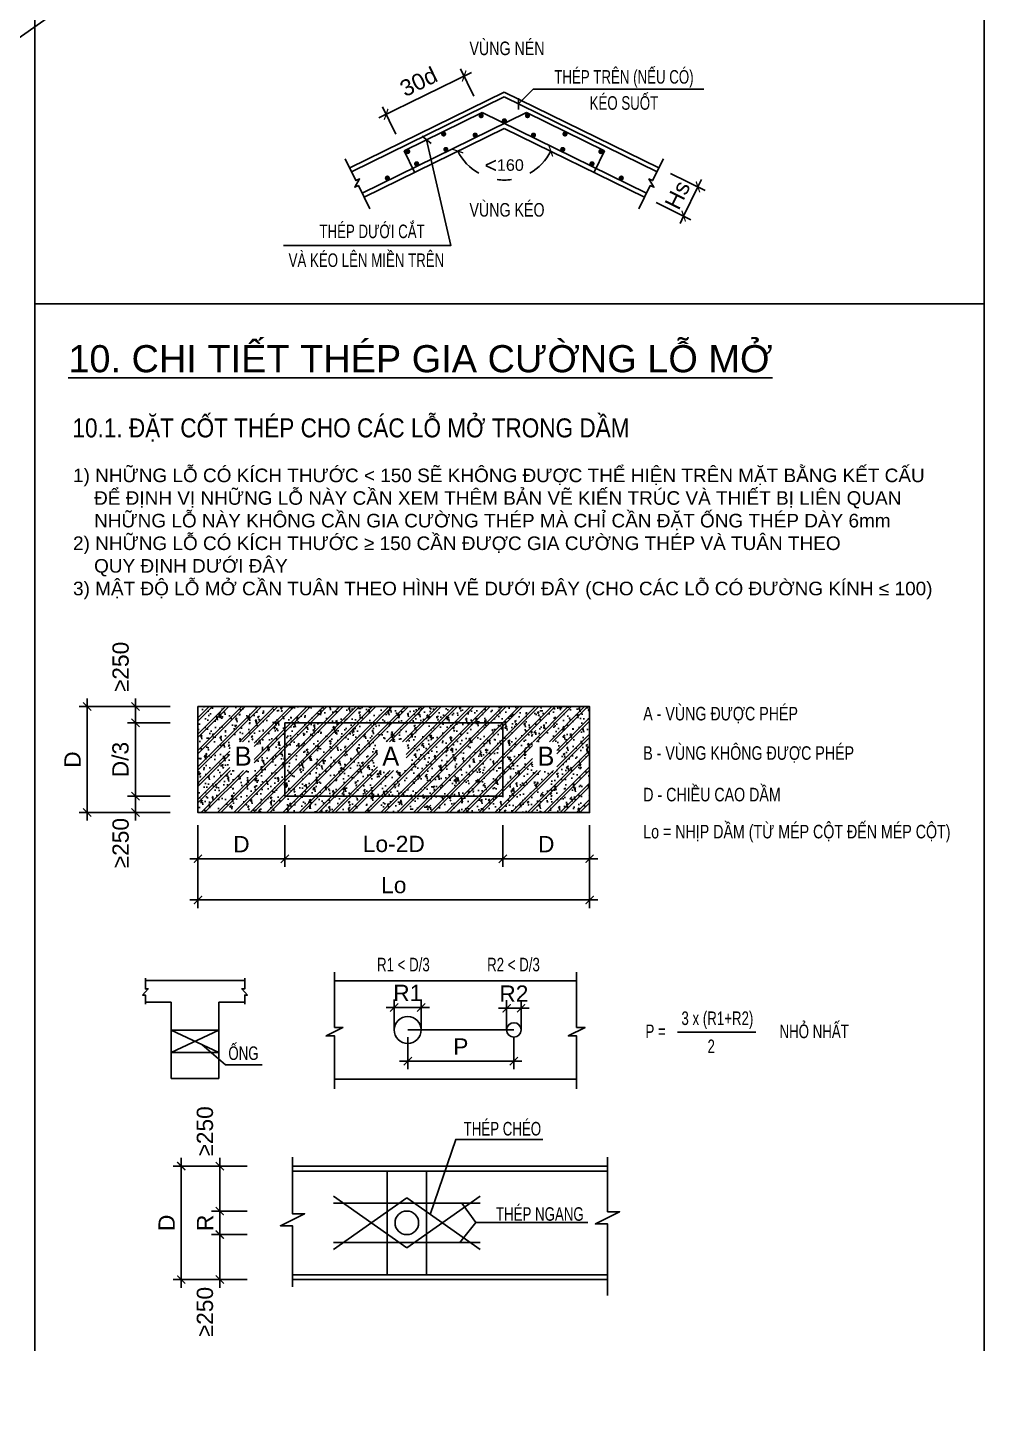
# Model space of a CAD drawing. Header units: millimetres. Extents: x -241424 to 696054, y -125618 to 93710.
# Drawn here: x 143272 to 160883, y -3 to 25736 of the extents above; entities that cross this region are included whole.
import ezdxf
from ezdxf.enums import TextEntityAlignment as Align

# ---------------------------------------------------------------- set-up
doc = ezdxf.new("R2010")
doc.units = ezdxf.units.MM
doc.header["$LTSCALE"] = 7
doc.header["$PDMODE"] = 3
doc.linetypes.add('CENTER2', pattern=[1.125, 0.75, -0.125, 0.125, -0.125])
doc.layers.get('0').update_dxf_attribs({"linetype": 'CONTINUOUS'})
doc.layers.get('Defpoints').update_dxf_attribs({"color": 6, "linetype": 'CONTINUOUS'})
for name, color, linetype in [('CDC_01_AXIS', 160, 'CENTER2'), ('CDC_02_DIM', 1, 'CONTINUOUS'), ('CDC_03_BORDER', 3, 'CONTINUOUS'), ('CDC_05_STEEL', 4, 'CONTINUOUS'), ('CDC_06_TEXT', 2, 'CONTINUOUS'), ('CDC_10_HATCH', 251, 'CONTINUOUS'), ('CDC_11_NOTE', 8, 'CONTINUOUS')]:
    doc.layers.add(name, color=color, linetype=linetype)
doc.layers.add('KCS_Plotter', color=11, linetype='CONTINUOUS', plot=False)
doc.styles.add('ARIAL', font='arial.ttf')
doc.styles.add('VNAVANTH', font='', dxfattribs={"width": 0.95})
doc.styles.get('VNAVANTH').set_extended_font_data('.VnAvantH')
doc.dimstyles.new('DIM1-25', dxfattribs={"dimscale": 1.2, "dimtxt": 250, "dimasz": 125, "dimexe": 125, "dimexo": 0.06, "dimgap": 100, "dimtad": 1, "dimdec": 0, "dimzin": 0, "dimdsep": 46, "dimtxsty": 'ARIAL', "dimblk": 'ARCHTICK', "dimcen": 100, "dimdle": 125, "dimclrd": 256, "dimclre": 1, "dimclrt": 2, "dimadec": 0, "dimazin": 0, "dimtfac": 1, "dimtdec": 0, "dimtix": 1, "dimtmove": 2, "dimatfit": 0, "dimfxl": 1, "dimtolj": 1, "dimtzin": 0, "dimarcsym": 0})

# ---------------------------------------------------------------- blocks, each defined once
blk = doc.blocks.new('_ArchTick')
at = {"color": 0, "linetype": 'ByBlock', "const_width": 0.15}
blk.add_lwpolyline([(-0.5, -0.5), (0.5, 0.5)], dxfattribs=at)
blk = doc.blocks.new('*D125')
at = {"layer": 'CDC_02_DIM', "color": 1, "lineweight": -2, "transparency": 16777216}
for p, q in [((151488, 24480), (151241, 24985)), ((150051, 23776), (149804, 24281))]:
    blk.add_line(p, q, dxfattribs=at)
at = {"layer": 'CDC_02_DIM', "lineweight": -2, "transparency": 16777216}
blk.add_line((149735, 24080), (151442, 24916), dxfattribs=at)
at = {"layer": 'Defpoints', "color": 0, "transparency": 16777216}
for p in [(151307, 24850), (151488, 24480), (150051, 23776)]:
    blk.add_point(p, dxfattribs=at)
at = {"layer": 'CDC_02_DIM', "lineweight": -2, "transparency": 16777216, "xscale": 150, "yscale": 150, "zscale": 150}
for p, rotation in [((151307, 24850), 26.0903318529694), ((149870, 24146), 206.0903318529694)]:
    blk.add_blockref('_ArchTick', p, dxfattribs=dict(at, rotation=rotation))
at = {"layer": 'CDC_02_DIM', "color": 2, "transparency": 16777216, "insert": (150468, 24744), "char_height": 300, "attachment_point": 5, "rotation": 26.0903, "style": 'ARIAL'}
blk.add_mtext('\\A1;30d', dxfattribs=at)
blk = doc.blocks.new('_OBLIQUE')
at = {"color": 0, "linetype": 'ByBlock'}
blk.add_line((-0.5, -0.5), (0.5, 0.5), dxfattribs=at)
blk = doc.blocks.new('*D136')
at = {"layer": 'CDC_02_DIM', "lineweight": -2, "transparency": 16777216}
for start, end in [(206.0903, 240.4029), (299.5971, 333.9097), (262.0273, 277.9727)]:
    blk.add_arc((152046, 23886), 953, start, end, dxfattribs=at)
at = {"layer": 'Defpoints', "color": 0, "transparency": 16777216}
for p in [(152046, 23886), (152046, 23886), (151700, 22998), (149462, 22621), (154631, 22621)]:
    blk.add_point(p, dxfattribs=at)
at = {"layer": 'CDC_02_DIM', "lineweight": -2, "transparency": 16777216, "xscale": 150, "yscale": 150, "zscale": 150}
for p, rotation in [((151190, 23467), 116.0903318528293), ((152903, 23467), 63.90966814717117)]:
    blk.add_blockref('_ArchTick', p, dxfattribs=dict(at, rotation=rotation))
at = {"layer": 'CDC_02_DIM', "color": 2, "transparency": 16777216, "insert": (152046, 23208), "char_height": 300, "attachment_point": 5, "style": 'ARIAL'}
blk.add_mtext('\\A1;{\\fSymbol|b0|i0|c2|p18;\\H0.9583x;<\\f.VnArialH|b0|i0|c0|p34;\\H0.7391x;160}', dxfattribs=at)
blk = doc.blocks.new('*D139')
at = {"layer": 'CDC_02_DIM', "color": 1, "lineweight": -2, "transparency": 16777216}
for p, q in [((155106, 23056), (155748, 22742)), ((154843, 22517), (155484, 22203))]:
    blk.add_line(p, q, dxfattribs=at)
at = {"layer": 'CDC_02_DIM', "lineweight": -2, "transparency": 16777216}
for p, q in [((155613, 22807), (155679, 22942)), ((155350, 22269), (155613, 22807)), ((155350, 22269), (155284, 22134))]:
    blk.add_line(p, q, dxfattribs=at)
at = {"layer": 'Defpoints', "color": 0, "transparency": 16777216}
for p in [(155106, 23056), (155613, 22807), (154843, 22517)]:
    blk.add_point(p, dxfattribs=at)
at = {"layer": 'CDC_02_DIM', "lineweight": -2, "transparency": 16777216, "xscale": 150, "yscale": 150, "zscale": 150}
for p, rotation in [((155613, 22807), 243.9096681466488), ((155350, 22269), 63.90966814664878)]:
    blk.add_blockref('_ArchTick', p, dxfattribs=dict(at, rotation=rotation))
at = {"layer": 'CDC_02_DIM', "color": 2, "transparency": 16777216, "insert": (155237, 22658), "char_height": 300, "attachment_point": 5, "rotation": 63.9097, "style": 'ARIAL'}
blk.add_mtext('\\A1;Hs', dxfattribs=at)
blk = doc.blocks.new('*D140')
at = {"layer": 'CDC_02_DIM', "color": 1, "lineweight": -2, "transparency": 16777216}
for p, q in [((146404, 11047), (146404, 10279)), ((148004, 11047), (148004, 10279))]:
    blk.add_line(p, q, dxfattribs=at)
at = {"layer": 'CDC_02_DIM', "lineweight": -2, "transparency": 16777216}
blk.add_line((146254, 10429), (148154, 10429), dxfattribs=at)
at = {"layer": 'Defpoints', "color": 0, "transparency": 16777216}
for p in [(146404, 11047), (148004, 11047), (148004, 10429)]:
    blk.add_point(p, dxfattribs=at)
at = {"layer": 'CDC_02_DIM', "lineweight": -2, "transparency": 16777216, "xscale": 150, "yscale": 150, "zscale": 150, "rotation": 180}
blk.add_blockref('_ArchTick', (146404, 10429), dxfattribs=at)
at = {"layer": 'CDC_02_DIM', "lineweight": -2, "transparency": 16777216, "xscale": 150, "yscale": 150, "zscale": 150}
blk.add_blockref('_ArchTick', (148004, 10429), dxfattribs=at)
at = {"layer": 'CDC_02_DIM', "color": 2, "transparency": 16777216, "insert": (147204, 10699), "char_height": 300, "attachment_point": 5, "style": 'ARIAL'}
blk.add_mtext('\\A1;D', dxfattribs=at)
blk = doc.blocks.new('*D141')
at = {"layer": 'CDC_02_DIM', "color": 1, "lineweight": -2, "transparency": 16777216}
for p, q in [((152018, 11047), (152018, 10279)), ((153618, 11047), (153618, 10279))]:
    blk.add_line(p, q, dxfattribs=at)
at = {"layer": 'CDC_02_DIM', "lineweight": -2, "transparency": 16777216}
blk.add_line((151868, 10429), (153768, 10429), dxfattribs=at)
at = {"layer": 'Defpoints', "color": 0, "transparency": 16777216}
for p in [(152018, 11047), (153618, 11047), (153618, 10429)]:
    blk.add_point(p, dxfattribs=at)
at = {"layer": 'CDC_02_DIM', "lineweight": -2, "transparency": 16777216, "xscale": 150, "yscale": 150, "zscale": 150, "rotation": 180}
blk.add_blockref('_ArchTick', (152018, 10429), dxfattribs=at)
at = {"layer": 'CDC_02_DIM', "lineweight": -2, "transparency": 16777216, "xscale": 150, "yscale": 150, "zscale": 150}
blk.add_blockref('_ArchTick', (153618, 10429), dxfattribs=at)
at = {"layer": 'CDC_02_DIM', "color": 2, "transparency": 16777216, "insert": (152818, 10699), "char_height": 300, "attachment_point": 5, "style": 'ARIAL'}
blk.add_mtext('\\A1;D', dxfattribs=at)
blk = doc.blocks.new('*D142')
at = {"layer": 'CDC_02_DIM', "color": 1, "lineweight": -2, "transparency": 16777216}
for p, q in [((148004, 11047), (148004, 10279)), ((152018, 11047), (152018, 10279))]:
    blk.add_line(p, q, dxfattribs=at)
at = {"layer": 'CDC_02_DIM', "lineweight": -2, "transparency": 16777216}
blk.add_line((147854, 10429), (152168, 10429), dxfattribs=at)
at = {"layer": 'Defpoints', "color": 0, "transparency": 16777216}
for p in [(148004, 11047), (152018, 11047), (152018, 10429)]:
    blk.add_point(p, dxfattribs=at)
at = {"layer": 'CDC_02_DIM', "lineweight": -2, "transparency": 16777216, "xscale": 150, "yscale": 150, "zscale": 150, "rotation": 180}
blk.add_blockref('_ArchTick', (148004, 10429), dxfattribs=at)
at = {"layer": 'CDC_02_DIM', "lineweight": -2, "transparency": 16777216, "xscale": 150, "yscale": 150, "zscale": 150}
blk.add_blockref('_ArchTick', (152018, 10429), dxfattribs=at)
at = {"layer": 'CDC_02_DIM', "color": 2, "transparency": 16777216, "insert": (150011, 10702), "char_height": 300, "attachment_point": 5, "style": 'ARIAL'}
blk.add_mtext('\\A1;Lo-2D', dxfattribs=at)
blk = doc.blocks.new('*D143')
at = {"layer": 'CDC_02_DIM', "color": 1, "lineweight": -2, "transparency": 16777216}
for p, q in [((146404, 11047), (146404, 9521)), ((153618, 11047), (153618, 9521))]:
    blk.add_line(p, q, dxfattribs=at)
at = {"layer": 'CDC_02_DIM', "lineweight": -2, "transparency": 16777216}
blk.add_line((146254, 9671), (153768, 9671), dxfattribs=at)
at = {"layer": 'Defpoints', "color": 0, "transparency": 16777216}
for p in [(146404, 11047), (153618, 11047), (153618, 9671)]:
    blk.add_point(p, dxfattribs=at)
at = {"layer": 'CDC_02_DIM', "lineweight": -2, "transparency": 16777216, "xscale": 150, "yscale": 150, "zscale": 150, "rotation": 180}
blk.add_blockref('_ArchTick', (146404, 9671), dxfattribs=at)
at = {"layer": 'CDC_02_DIM', "lineweight": -2, "transparency": 16777216, "xscale": 150, "yscale": 150, "zscale": 150}
blk.add_blockref('_ArchTick', (153618, 9671), dxfattribs=at)
at = {"layer": 'CDC_02_DIM', "color": 2, "transparency": 16777216, "insert": (150011, 9943), "char_height": 300, "attachment_point": 5, "style": 'ARIAL'}
blk.add_mtext('\\A1;Lo', dxfattribs=at)
blk = doc.blocks.new('*D144')
at = {"layer": 'CDC_02_DIM', "color": 1, "lineweight": -2, "transparency": 16777216}
for p, q in [((145893, 12933), (145103, 12933)), ((145893, 11582), (145103, 11582))]:
    blk.add_line(p, q, dxfattribs=at)
at = {"layer": 'CDC_02_DIM', "lineweight": -2, "transparency": 16777216}
blk.add_line((145253, 13083), (145253, 11432), dxfattribs=at)
at = {"layer": 'Defpoints', "color": 0, "transparency": 16777216}
for p in [(145893, 12933), (145253, 11582), (145893, 11582)]:
    blk.add_point(p, dxfattribs=at)
at = {"layer": 'CDC_02_DIM', "lineweight": -2, "transparency": 16777216, "xscale": 150, "yscale": 150, "zscale": 150}
for p, rotation in [((145253, 12933), 90), ((145253, 11582), 270)]:
    blk.add_blockref('_ArchTick', p, dxfattribs=dict(at, rotation=rotation))
at = {"layer": 'CDC_02_DIM', "color": 2, "transparency": 16777216, "insert": (144978, 12257), "char_height": 300, "attachment_point": 5, "rotation": 90, "style": 'ARIAL'}
blk.add_mtext('\\A1;D/3', dxfattribs=at)
blk = doc.blocks.new('*D145')
at = {"layer": 'CDC_02_DIM', "color": 1, "lineweight": -2, "transparency": 16777216}
for p, q in [((150268, 7142), (150268, 6551)), ((152222, 7142), (152222, 6551))]:
    blk.add_line(p, q, dxfattribs=at)
at = {"layer": 'CDC_02_DIM', "lineweight": -2, "transparency": 16777216}
blk.add_line((150118, 6701), (152372, 6701), dxfattribs=at)
at = {"layer": 'Defpoints', "color": 0, "transparency": 16777216}
for p in [(150268, 7143), (152222, 7143), (152222, 6701)]:
    blk.add_point(p, dxfattribs=at)
at = {"layer": 'CDC_02_DIM', "lineweight": -2, "transparency": 16777216, "xscale": 150, "yscale": 150, "zscale": 150, "rotation": 180}
blk.add_blockref('_ArchTick', (150268, 6701), dxfattribs=at)
at = {"layer": 'CDC_02_DIM', "lineweight": -2, "transparency": 16777216, "xscale": 150, "yscale": 150, "zscale": 150}
blk.add_blockref('_ArchTick', (152222, 6701), dxfattribs=at)
at = {"layer": 'CDC_02_DIM', "color": 2, "transparency": 16777216, "insert": (151245, 6971), "char_height": 300, "attachment_point": 5, "style": 'ARIAL'}
blk.add_mtext('\\A1;P', dxfattribs=at)
blk = doc.blocks.new('*D146')
at = {"layer": 'CDC_02_DIM', "color": 1, "lineweight": -2, "transparency": 16777216}
for p, q in [((150019, 7276), (150019, 7839)), ((150516, 7276), (150516, 7839))]:
    blk.add_line(p, q, dxfattribs=at)
at = {"layer": 'CDC_02_DIM', "lineweight": -2, "transparency": 16777216}
for p, q in [((150019, 7689), (149869, 7689)), ((150019, 7689), (150516, 7689)), ((150516, 7689), (150666, 7689))]:
    blk.add_line(p, q, dxfattribs=at)
at = {"layer": 'Defpoints', "color": 0, "transparency": 16777216}
for p in [(150516, 7689), (150019, 7276), (150516, 7276)]:
    blk.add_point(p, dxfattribs=at)
at = {"layer": 'CDC_02_DIM', "lineweight": -2, "transparency": 16777216, "xscale": 150, "yscale": 150, "zscale": 150}
blk.add_blockref('_ArchTick', (150019, 7689), dxfattribs=at)
at = {"layer": 'CDC_02_DIM', "lineweight": -2, "transparency": 16777216, "xscale": 150, "yscale": 150, "zscale": 150, "rotation": 180}
blk.add_blockref('_ArchTick', (150516, 7689), dxfattribs=at)
at = {"layer": 'CDC_02_DIM', "color": 2, "transparency": 16777216, "insert": (150268, 7959), "char_height": 300, "attachment_point": 5, "style": 'ARIAL'}
blk.add_mtext('\\A1;R1', dxfattribs=at)
blk = doc.blocks.new('*D147')
at = {"layer": 'CDC_02_DIM', "color": 1, "lineweight": -2, "transparency": 16777216}
for p, q in [((152088, 7276), (152088, 7825)), ((152356, 7276), (152356, 7825))]:
    blk.add_line(p, q, dxfattribs=at)
at = {"layer": 'CDC_02_DIM', "lineweight": -2, "transparency": 16777216}
for p, q in [((152088, 7675), (151938, 7675)), ((152088, 7675), (152356, 7675)), ((152356, 7675), (152506, 7675))]:
    blk.add_line(p, q, dxfattribs=at)
at = {"layer": 'Defpoints', "color": 0, "transparency": 16777216}
for p in [(152356, 7675), (152088, 7276), (152356, 7276)]:
    blk.add_point(p, dxfattribs=at)
at = {"layer": 'CDC_02_DIM', "lineweight": -2, "transparency": 16777216, "xscale": 150, "yscale": 150, "zscale": 150}
blk.add_blockref('_ArchTick', (152088, 7675), dxfattribs=at)
at = {"layer": 'CDC_02_DIM', "lineweight": -2, "transparency": 16777216, "xscale": 150, "yscale": 150, "zscale": 150, "rotation": 180}
blk.add_blockref('_ArchTick', (152356, 7675), dxfattribs=at)
at = {"layer": 'CDC_02_DIM', "color": 2, "transparency": 16777216, "insert": (152222, 7946), "char_height": 300, "attachment_point": 5, "style": 'ARIAL'}
blk.add_mtext('\\A1;R2', dxfattribs=at)
blk = doc.blocks.new('*D148')
at = {"layer": 'CDC_02_DIM', "lineweight": -2, "transparency": 16777216}
blk.add_line((146096, 2528), (146096, 4918), dxfattribs=at)
at = {"layer": 'CDC_02_DIM', "color": 1, "lineweight": -2, "transparency": 16777216}
for p, q in [((147309, 4768), (145946, 4768)), ((147309, 2678), (145946, 2678))]:
    blk.add_line(p, q, dxfattribs=at)
at = {"layer": 'Defpoints', "color": 0, "transparency": 16777216}
for p in [(146096, 4768), (147309, 4768), (147309, 2678)]:
    blk.add_point(p, dxfattribs=at)
at = {"layer": 'CDC_02_DIM', "lineweight": -2, "transparency": 16777216, "xscale": 150, "yscale": 150, "zscale": 150}
for p, rotation in [((146096, 4768), 90), ((146096, 2678), 270)]:
    blk.add_blockref('_ArchTick', p, dxfattribs=dict(at, rotation=rotation))
at = {"layer": 'CDC_02_DIM', "color": 2, "transparency": 16777216, "insert": (145826, 3723), "char_height": 300, "attachment_point": 5, "rotation": 90, "style": 'ARIAL'}
blk.add_mtext('\\A1;D', dxfattribs=at)
blk = doc.blocks.new('*D149')
at = {"layer": 'CDC_02_DIM', "color": 1, "lineweight": -2, "transparency": 16777216}
for p, q in [((147309, 3940), (146656, 3940)), ((147309, 3506), (146656, 3506))]:
    blk.add_line(p, q, dxfattribs=at)
at = {"layer": 'CDC_02_DIM', "lineweight": -2, "transparency": 16777216}
for p, q in [((146806, 3940), (146806, 4090)), ((146806, 3940), (146806, 3506)), ((146806, 3506), (146806, 3356))]:
    blk.add_line(p, q, dxfattribs=at)
at = {"layer": 'Defpoints', "color": 0, "transparency": 16777216}
for p in [(147309, 3940), (146806, 3506), (147309, 3506)]:
    blk.add_point(p, dxfattribs=at)
at = {"layer": 'CDC_02_DIM', "lineweight": -2, "transparency": 16777216, "xscale": 150, "yscale": 150, "zscale": 150}
for p, rotation in [((146806, 3940), 270), ((146806, 3506), 90)]:
    blk.add_blockref('_ArchTick', p, dxfattribs=dict(at, rotation=rotation))
at = {"layer": 'CDC_02_DIM', "color": 2, "transparency": 16777216, "insert": (146536, 3723), "char_height": 300, "attachment_point": 5, "rotation": 90, "style": 'ARIAL'}
blk.add_mtext('\\A1;R', dxfattribs=at)
blk = doc.blocks.new('*D150')
at = {"layer": 'CDC_02_DIM', "lineweight": -2, "transparency": 16777216}
for p, q in [((146806, 4768), (146806, 4918)), ((146806, 3940), (146806, 4768)), ((146806, 3940), (146806, 3790))]:
    blk.add_line(p, q, dxfattribs=at)
at = {"layer": 'CDC_02_DIM', "color": 1, "lineweight": -2, "transparency": 16777216}
for p, q in [((147309, 4768), (146656, 4768)), ((147309, 3940), (146656, 3940))]:
    blk.add_line(p, q, dxfattribs=at)
at = {"layer": 'Defpoints', "color": 0, "transparency": 16777216}
for p in [(146806, 4768), (147309, 4768), (147309, 3940)]:
    blk.add_point(p, dxfattribs=at)
at = {"layer": 'CDC_02_DIM', "lineweight": -2, "transparency": 16777216, "xscale": 150, "yscale": 150, "zscale": 150}
for p, rotation in [((146806, 4768), 270), ((146806, 3940), 90)]:
    blk.add_blockref('_ArchTick', p, dxfattribs=dict(at, rotation=rotation))
at = {"layer": 'CDC_02_DIM', "color": 2, "transparency": 16777216, "insert": (146533, 5411), "char_height": 300, "attachment_point": 5, "rotation": 90, "style": 'ARIAL'}
blk.add_mtext('\\A1;{\\fSymbol|b0|i0|c2|p18;³}250', dxfattribs=at)
blk = doc.blocks.new('*D151')
at = {"layer": 'CDC_02_DIM', "color": 1, "lineweight": -2, "transparency": 16777216}
for p, q in [((145893, 13233), (145103, 13233)), ((145893, 12933), (145103, 12933))]:
    blk.add_line(p, q, dxfattribs=at)
at = {"layer": 'CDC_02_DIM', "lineweight": -2, "transparency": 16777216}
for p, q in [((145253, 13233), (145253, 13383)), ((145253, 12933), (145253, 13233)), ((145253, 12933), (145253, 12783))]:
    blk.add_line(p, q, dxfattribs=at)
at = {"layer": 'Defpoints', "color": 0, "transparency": 16777216}
for p in [(145253, 13233), (145893, 13233), (145893, 12933)]:
    blk.add_point(p, dxfattribs=at)
at = {"layer": 'CDC_02_DIM', "lineweight": -2, "transparency": 16777216, "xscale": 150, "yscale": 150, "zscale": 150}
for p, rotation in [((145253, 13233), 270), ((145253, 12933), 90)]:
    blk.add_blockref('_ArchTick', p, dxfattribs=dict(at, rotation=rotation))
at = {"layer": 'CDC_02_DIM', "color": 2, "transparency": 16777216, "insert": (144980, 13968), "char_height": 300, "attachment_point": 5, "rotation": 90, "style": 'ARIAL'}
blk.add_mtext('\\A1;{\\fSymbol|b0|i0|c2|p18;³}250', dxfattribs=at)
blk = doc.blocks.new('*D152')
at = {"layer": 'CDC_02_DIM', "lineweight": -2, "transparency": 16777216}
for p, q in [((146806, 3506), (146806, 3656)), ((146806, 3506), (146806, 2678)), ((146806, 2678), (146806, 2528))]:
    blk.add_line(p, q, dxfattribs=at)
at = {"layer": 'CDC_02_DIM', "color": 1, "lineweight": -2, "transparency": 16777216}
for p, q in [((147309, 3506), (146656, 3506)), ((147309, 2678), (146656, 2678))]:
    blk.add_line(p, q, dxfattribs=at)
at = {"layer": 'Defpoints', "color": 0, "transparency": 16777216}
for p in [(147309, 3506), (146806, 2678), (147309, 2678)]:
    blk.add_point(p, dxfattribs=at)
at = {"layer": 'CDC_02_DIM', "lineweight": -2, "transparency": 16777216, "xscale": 150, "yscale": 150, "zscale": 150}
for p, rotation in [((146806, 3506), 270), ((146806, 2678), 90)]:
    blk.add_blockref('_ArchTick', p, dxfattribs=dict(at, rotation=rotation))
at = {"layer": 'CDC_02_DIM', "color": 2, "transparency": 16777216, "insert": (146533, 2083), "char_height": 300, "attachment_point": 5, "rotation": 90, "style": 'ARIAL'}
blk.add_mtext('\\A1;{\\fSymbol|b0|i0|c2|p18;³}250', dxfattribs=at)
blk = doc.blocks.new('*D153')
at = {"layer": 'CDC_02_DIM', "lineweight": -2, "transparency": 16777216}
for p, q in [((145253, 11582), (145253, 11732)), ((145253, 11582), (145253, 11282)), ((145253, 11282), (145253, 11132))]:
    blk.add_line(p, q, dxfattribs=at)
at = {"layer": 'CDC_02_DIM', "color": 1, "lineweight": -2, "transparency": 16777216}
for p, q in [((145893, 11582), (145103, 11582)), ((145893, 11282), (145103, 11282))]:
    blk.add_line(p, q, dxfattribs=at)
at = {"layer": 'Defpoints', "color": 0, "transparency": 16777216}
for p in [(145893, 11582), (145253, 11282), (145893, 11282)]:
    blk.add_point(p, dxfattribs=at)
at = {"layer": 'CDC_02_DIM', "lineweight": -2, "transparency": 16777216, "xscale": 150, "yscale": 150, "zscale": 150}
for p, rotation in [((145253, 11582), 270), ((145253, 11282), 90)]:
    blk.add_blockref('_ArchTick', p, dxfattribs=dict(at, rotation=rotation))
at = {"layer": 'CDC_02_DIM', "color": 2, "transparency": 16777216, "insert": (144980, 10722), "char_height": 300, "attachment_point": 5, "rotation": 90, "style": 'ARIAL'}
blk.add_mtext('\\A1;{\\fSymbol|b0|i0|c2|p18;³}250', dxfattribs=at)
blk = doc.blocks.new('*D800')
at = {"layer": 'CDC_02_DIM', "color": 1, "lineweight": -2, "transparency": 16777216}
for p, q in [((145893, 13233), (144213, 13233)), ((145893, 11282), (144213, 11282))]:
    blk.add_line(p, q, dxfattribs=at)
at = {"layer": 'CDC_02_DIM', "lineweight": -2, "transparency": 16777216}
blk.add_line((144363, 13383), (144363, 11132), dxfattribs=at)
at = {"layer": 'Defpoints', "color": 0, "transparency": 16777216}
for p in [(145893, 13233), (144363, 11282), (145893, 11282)]:
    blk.add_point(p, dxfattribs=at)
at = {"layer": 'CDC_02_DIM', "lineweight": -2, "transparency": 16777216, "xscale": 150, "yscale": 150, "zscale": 150}
for p, rotation in [((144363, 13233), 90), ((144363, 11282), 270)]:
    blk.add_blockref('_ArchTick', p, dxfattribs=dict(at, rotation=rotation))
at = {"layer": 'CDC_02_DIM', "color": 2, "transparency": 16777216, "insert": (144093, 12257), "char_height": 300, "attachment_point": 5, "rotation": 90, "style": 'ARIAL'}
blk.add_mtext('\\A1;D', dxfattribs=at)

msp = doc.modelspace()

# ---------------------------------------------------------------- hatches: boundary and pattern name
at = {"layer": 'CDC_10_HATCH'}
h = msp.add_hatch(dxfattribs=at)
h.set_pattern_fill('BT-01', color=256, scale=50, style=0, pattern_type=2)
h.set_pattern_definition([(50, (-59010030.23, 2441869.55), (358.6300913, -31.3760675), [37.5, -412.5]), (355, (-59010030.23, 2441869.55), (-69.3756668, 376.0960669), [30, -330]), (100.4514, (-59010000.35, 2441866.94), (289.2546909, 344.719771), [31.870095, -350.571056]), (46.1842, (-59010030.23, 2441969.55), (533.6205243, -82.759507), [56.25, -618.75]), (96.6356, (-59009985.76, 2441962.65), (467.331353, 487.0589355), [47.805144, -525.8565]), (351.1842, (-59010030.23, 2441969.55), (467.3309726, 487.0593005), [45, -495]), (21, (-59009980.23, 2441944.55), (298.453526, -201.3094453), [37.5, -412.5]), (326, (-59009980.23, 2441944.55), (121.657666, 362.5750225), [30, -330]), (71.4514, (-59009955.36, 2441927.77), (420.1113143, 161.2652484), [31.870095, -350.571056]), (37.5, (-59010030.23, 2441869.55), (6.07992766, 166.44692692), [0, -326, 0, -335, 0, -331.25]), (7.5, (-59010030.23, 2441869.55), (131.5347687, 197.20585594), [0, -191, 0, -318.5, 0, -126.25]), (327.5, (-59010141.73, 2441869.55), (266.9112181, -11.27743587), [0, -125, 0, -390, 0, -517.5]), (317.5, (-59010191.73, 2441869.55), (291.5930847, 50.0524912), [0, -162.5, 0, -259, 0, -367.5]), (45, (-59010030.23, 2441869.55), (-150.260191, 150.260191), []), (45, (-59010030.23, 2441930.8), (-150.260191, 150.260191), [])])
h.paths.add_polyline_path([(153617.7, 13232.6), (146404.3, 13232.5), (146404.3, 11281.8), (153617.7, 11281.9)])
h.paths.add_polyline_path([(148004.3, 11581.8), (152017.7, 11581.8)], flags=16)
h.paths.add_polyline_path([(149711.3, 12058.4), (150237, 12058.4), (150237, 12583.4), (149711.3, 12583.4)], flags=16)
h.paths.add_polyline_path([(152568.7, 12058.4), (153015.8, 12058.4), (153015.8, 12583.4), (152568.7, 12583.4)], flags=16)
h.paths.add_polyline_path([(146992.9, 12058.4), (147439.9, 12058.4), (147439.9, 12583.4), (146992.9, 12583.4)], flags=16)

# ---------------------------------------------------------------- linework, layer by layer
at = {"layer": 'CDC_01_AXIS', "ltscale": 1.25}
msp.add_line((150267.7, 7276.4), (152222.1, 7276.4), dxfattribs=at)
at = {"layer": 'CDC_02_DIM'}
for p, q in [((145909.4, 7270), (146789.4, 7270)), ((145909.4, 7270), (146789.4, 6859)), ((146789.4, 7270), (145909.4, 6859)), ((145909.4, 6859), (146789.4, 6859))]:
    msp.add_line(p, q, dxfattribs=at)
msp.add_lwpolyline([(146482.2, 7002.4), (146910.8, 6633), (147586.9, 6633)], dxfattribs=at)
at = {"layer": 'CDC_03_BORDER'}
for p, q in [((143397.3, 1362.7), (143397.3, 55115.3)), ((160883, 1362.7), (160883, 55115.3)), ((149198.2, 23159.4), (152046.5, 24554.2)), ((154894.7, 23159.4), (152046.5, 24554.2)), ((149462.1, 22620.5), (152046.5, 23886.1)), ((154630.8, 22620.5), (152046.5, 23886.1)), ((143397.3, 20655.6), (160883, 20655.6)), ((145434.6, 8186.7), (147264.2, 8186.7)), ((148918.9, 8180.3), (153379.1, 8180.3)), ((145909.4, 7786.7), (145434.6, 7786.7)), ((149246.4, 4767.8), (148144.3, 4767.8)), ((153948, 4767.8), (149246.4, 4767.8)), ((149246.4, 2677.8), (148144.3, 2677.8)), ((153948, 2677.8), (149246.4, 2677.8))]:
    msp.add_line(p, q, dxfattribs=at)
for points in [[(149567.1, 22406.1), (149358.1, 22832.9), (149290.7, 22799.9), (149381.5, 22955.7), (149314.1, 22922.7), (149117.1, 23325)], [(154525.8, 22406.1), (154734.8, 22832.9), (154802.2, 22799.9), (154711.4, 22955.7), (154778.8, 22922.7), (154975.8, 23325)], [(148918.9, 6192.8), (148918.9, 7165.7), (148763.2, 7165.7), (149074.7, 7321.5), (148918.9, 7321.5), (148918.9, 8341.2)], [(153379.1, 6192.8), (153379.1, 7165.7), (153223.3, 7165.7), (153534.8, 7321.5), (153379.1, 7321.5), (153379.1, 8341.2)], [(145434.3, 8229), (145434.3, 8032.5), (145488.4, 8032.5), (145383, 7918.1), (145434.3, 7918.1), (145434.3, 7749)], [(147264.5, 8229), (147264.5, 8032.5), (147210.4, 8032.5), (147315.8, 7918.1), (147264.5, 7918.1), (147264.5, 7749)], [(145909.4, 6379), (145909.4, 7786.7)], [(147264.2, 7786.7), (146789.4, 7786.7), (146789.4, 6379)], [(146789.4, 6379), (145909.4, 6379)], [(153379.1, 6372.5), (148918.9, 6372.5)], [(148144.3, 2545.3), (148144.3, 3668.2), (147921.8, 3668.2), (148366.8, 3890.7), (148144.3, 3890.7), (148144.3, 4930.8)], [(153948, 2381.2), (153948, 3703.5), (153725.5, 3703.5), (154170.5, 3926), (153948, 3926), (153948, 4930.8)]]:
    msp.add_lwpolyline(points, dxfattribs=at)
for points in [[(146404.3, 13232.5), (153617.7, 13232.6), (153617.7, 11281.9), (146404.3, 11281.8)], [(148004.3, 12932.5), (152017.7, 12932.5), (152017.7, 11581.8), (148004.3, 11581.8)]]:
    msp.add_lwpolyline(points, close=True, dxfattribs=at)
for centre, radius in [((150267.7, 7276.4), 248.7), ((152222.1, 7276.4), 133.8), ((150250.4, 3722.8), 217.3)]:
    msp.add_circle(centre, radius, dxfattribs=at)
at = {"layer": 'CDC_05_STEEL'}
for p, q in [((149233.4, 23087.6), (152046.5, 24465.1)), ((154859.5, 23087.6), (152046.5, 24465.1)), ((149426.9, 22692.4), (152455.7, 24175.6)), ((151637.2, 24175.6), (150200.2, 23471.9)), ((154666, 22692.4), (151637.2, 24175.6)), ((153892.7, 23471.9), (152455.7, 24175.6)), ((150200.2, 23471.9), (150393.7, 23076.8)), ((153892.7, 23471.9), (153699.2, 23076.8)), ((149890.4, 2767.8), (149890.4, 4677.8)), ((150610.4, 2767.8), (150610.4, 4677.8)), ((151600.4, 4082.8), (148900.4, 4082.8)), ((151600.4, 3362.8), (148900.4, 3362.8))]:
    msp.add_line(p, q, dxfattribs=at)
at = {"layer": 'CDC_05_STEEL', "ltscale": 10}
msp.add_line((153948, 2767.8), (148144.3, 2767.8), dxfattribs=at)
at = {"layer": 'CDC_05_STEEL', "const_width": 48}
for points in [[(151595.5, 24119.9, -1), (151643.5, 24119.9, -1)], [(152024, 24024.9, -1), (152072, 24024.9, -1)], [(152497.4, 24119.9, 1), (152449.4, 24119.9, 1)], [(150904.8, 23781.7, -1), (150952.8, 23781.7, -1)], [(151485.1, 23761.1, -1), (151533.1, 23761.1, -1)], [(152607.8, 23761.1, 1), (152559.8, 23761.1, 1)], [(153188.1, 23781.7, 1), (153140.1, 23781.7, 1)], [(150243.1, 23457.6, -1), (150291.1, 23457.6, -1)], [(150946.3, 23497.2, -1), (150994.3, 23497.2, -1)], [(153146.7, 23497.2, 1), (153098.7, 23497.2, 1)], [(153849.8, 23457.6, 1), (153801.8, 23457.6, 1)], [(150407.4, 23233.3, -1), (150455.4, 23233.3, -1)], [(153685.5, 23233.3, 1), (153637.5, 23233.3, 1)], [(149868.5, 22969.5, -1), (149916.5, 22969.5, -1)], [(154224.4, 22969.5, 1), (154176.4, 22969.5, 1)]]:
    msp.add_lwpolyline(points, format="xyb", close=True, dxfattribs=at)
at = {"layer": 'CDC_05_STEEL', "ltscale": 10}
msp.add_lwpolyline([(153948, 4677.8), (148144.3, 4677.8)], dxfattribs=at)
at = {"layer": 'CDC_05_STEEL'}
for points in [[(150250.4, 3264.3), (148900.4, 4214.8)], [(150250.4, 4181.4), (148900.4, 3230.9)], [(150250.4, 3264.3), (151600.4, 4214.8)], [(150250.4, 4181.4), (151600.4, 3230.9)]]:
    msp.add_lwpolyline(points, dxfattribs=at)
at = {"layer": 'CDC_11_NOTE'}
msp.add_line((155233.6, 7235.8), (156677.7, 7235.8), dxfattribs=at)
for points in [[(152305.8, 24338.1), (152578.6, 24609), (155718.5, 24609)], [(150615.6, 23675.3), (151062.9, 21730.1), (147976.9, 21730.1)], [(152756.2, 5259.8), (151151.3, 5259.8), (150680.8, 3878.4)], [(151265, 4082.8), (151524.7, 3726.6), (151229, 3362.8), (151524.7, 3726.6), (153585.8, 3726.6)]]:
    msp.add_lwpolyline(points, dxfattribs=at)
at = {"layer": 'KCS_Plotter'}
msp.add_line((106926, -2.5), (191026, 59397.5), dxfattribs=at)

# ---------------------------------------------------------------- block references
at = {"layer": 'CDC_11_NOTE'}
for p, xscale, yscale, zscale, rotation in [((152305.8, 24338.1), 150.0000000000019, 150.0000000000019, 150.0000000000019, 224.799923828771), ((150615.6, 23675.3), 150.0000000000074, 150.0000000000074, 150.0000000000074, 96.52538529568874)]:
    msp.add_blockref('_OBLIQUE', p, dxfattribs=dict(at, xscale=xscale, yscale=yscale, zscale=zscale, rotation=rotation))

# ---------------------------------------------------------------- texts
at = {"layer": 'CDC_03_BORDER', "color": 2, "style": 'VNAVANTH'}
for s, p in [('b', (147080.4, 12145.9)), ('a', (149798.8, 12145.9)), ('b', (152656.2, 12145.9))]:
    msp.add_text(s, height=350, dxfattribs=at).set_placement(p)
at = {"layer": 'CDC_06_TEXT', "style": 'ARIAL'}
for s, width, p in [('VÙNG NÉN', 0.75, (152096.2, 25390.2)), ('THÉP TRÊN (NẾU CÓ)', 0.7, (154249.6, 24834.5)), ('KÉO SUỐT', 0.7, (154249.6, 24389.2)), ('VÙNG KÉO', 0.75, (152096.2, 22415.2)), ('THÉP DƯỚI CẮT', 0.7, (149610.4, 22024.1)), ('VÀ KÉO LÊN MIỀN TRÊN', 0.7, (149506.4, 21493.1))]:
    msp.add_text(s, height=250, dxfattribs=dict(at, width=width)).set_placement(p, align=Align.MIDDLE)
at = {"layer": 'CDC_06_TEXT', "color": 4, "style": 'ARIAL'}
msp.add_text('%%U10. CHI TIẾT THÉP GIA CƯỜNG LỖ MỞ', height=500, dxfattribs=at).set_placement((144015.4, 19392.4))
at = {"layer": 'CDC_06_TEXT', "color": 4, "style": 'ARIAL', "width": 0.85}
msp.add_text('10.1. ĐẶT CỐT THÉP CHO CÁC LỖ MỞ TRONG DẦM', height=350, dxfattribs=at).set_placement((144091.5, 18367.5), align=Align.MIDDLE_LEFT)
at = {"layer": 'CDC_06_TEXT', "style": 'ARIAL'}
for s, width, p in [('A - VÙNG ĐƯỢC PHÉP', 0.75, (154605.8, 12978.5)), ('B - VÙNG KHÔNG ĐƯỢC PHÉP', 0.75, (154605.8, 12252.5)), ('D - CHIỀU CAO DẦM', 0.75, (154605.8, 11487.2)), ('Lo = NHỊP DẦM (TỪ MÉP CỘT ĐẾN MÉP CỘT)', 0.75, (154605.8, 10805)), ('R1 < D/3', 0.7, (149701.9, 8356.1)), ('R2 < D/3', 0.7, (151729.7, 8356.1)), ('3 x (R1+R2)', 0.7, (155308.9, 7366.9)), ('P =', 0.7, (154647.1, 7125.4)), ('NHỎ NHẤT', 0.7, (157115.5, 7125.4)), ('ỐNG', 0.7, (146963.9, 6723.6)), ('2', 0.7, (155789.1, 6849.7)), ('THÉP CHÉO', 0.7, (151298.1, 5331.7)), ('THÉP NGANG', 0.7, (151892.8, 3760.3))]:
    msp.add_text(s, height=250, dxfattribs=dict(at, width=width)).set_placement(p)
at = {"layer": 'CDC_06_TEXT', "insert": (144102.6, 17617.8), "char_height": 250, "width": 16245.956, "attachment_point": 1, "style": 'ARIAL'}
msp.add_mtext('1) NHỮNG LỖ CÓ KÍCH THƯỚC < 150 SẼ KHÔNG ĐƯỢC THỂ HIỆN TRÊN MẶT BẰNG KẾT CẤU\\P    ĐỂ ĐỊNH VỊ NHỮNG LỖ NÀY CẦN XEM THÊM BẢN VẼ KIẾN TRÚC VÀ THIẾT BỊ LIÊN QUAN\\P    NHỮNG LỖ NÀY KHÔNG CẦN GIA CƯỜNG THÉP MÀ CHỈ CẦN ĐẶT ỐNG THÉP DÀY 6mm\\P2) NHỮNG LỖ CÓ KÍCH THƯỚC ≥ 150 CẦN ĐƯỢC GIA CƯỜNG THÉP VÀ TUÂN THEO\\P    QUY ĐỊNH DƯỚI ĐÂY\\P3) MẬT ĐỘ LỖ MỞ CẦN TUÂN THEO HÌNH VẼ DƯỚI ĐÂY (CHO CÁC LỖ CÓ ĐƯỜNG KÍNH ≤ 100)', dxfattribs=at)

# ---------------------------------------------------------------- dimensions: what is measured, and where the dimension line sits
at = {"layer": 'CDC_02_DIM'}
for p1, p2, distance, text, picture, middle in [((150051.3, 23775.9), (151488.3, 24479.6), 412.5, '30d', '*D125', (150468.2, 24743.7)), ((154842.5, 22516.9), (155106.4, 23055.8), -564.5, 'Hs', '*D139', (155236.7, 22657.9))]:
    dim = msp.add_aligned_dim(p1=p1, p2=p2, distance=distance, text=text, dimstyle='DIM1-25', override={"dimtxsty": 'ARIAL'}, dxfattribs=at)
    dim.commit()
    dim.dimension.update_dxf_attribs({"geometry": picture, "text_midpoint": middle})
dim = msp.add_angular_dim_2l(base=(151700.1, 22998), line1=((154630.8, 22620.5), (152046.5, 23886.1)), line2=((149462.1, 22620.5), (152046.5, 23886.1)), text='{\\fSymbol|b0|i0|c2|p18;\\H0.9583x;<\\f.VnArialH|b0|i0|c0|p34;\\H0.7391x;160}', dimstyle='DIM1-25', override={"dimtxsty": 'ARIAL'}, dxfattribs=at)
dim.commit()
dim.dimension.update_dxf_attribs({"geometry": '*D136', "text_midpoint": (152046.5, 23207.6), "dimtype": 162})
for base, p1, p2, angle, picture, middle in [((145253.3, 13232.5), (145893.1, 12932.5), (145893.1, 13232.5), 270, '*D151', (144980.1, 13967.8)), ((145253.3, 11281.8), (145893.1, 11581.8), (145893.1, 11281.8), 90, '*D153', (144980.1, 10722.3)), ((146806.1, 4767.8), (147309.5, 3940.1), (147309.5, 4767.8), 90, '*D150', (146533, 5411.1)), ((146806.1, 2677.8), (147309.5, 3505.5), (147309.5, 2677.8), 270, '*D152', (146533, 2083.3))]:
    dim = msp.add_linear_dim(base=base, p1=p1, p2=p2, angle=angle, text='{\\fSymbol|b0|i0|c2|p18;³}250', dimstyle='DIM1-25', override={"dimtxsty": 'ARIAL'}, dxfattribs=at)
    dim.commit()
    dim.dimension.update_dxf_attribs({"geometry": picture, "text_midpoint": middle, "dimtype": 160})
for base, p1, p2, text, picture, middle in [((144363.4, 11281.8), (145893.1, 13232.5), (145893.1, 11281.8), 'D', '*D800', (144093.4, 12257.2)), ((145253.3, 11581.8), (145893.1, 12932.5), (145893.1, 11581.8), 'D/3', '*D144', (144978.1, 12257.2)), ((146095.7, 4767.8), (147309.5, 2677.8), (147309.5, 4767.8), 'D', '*D148', (145825.7, 3722.8)), ((146806.1, 3505.5), (147309.5, 3940.1), (147309.5, 3505.5), 'R', '*D149', (146536.1, 3722.8))]:
    dim = msp.add_linear_dim(base=base, p1=p1, p2=p2, angle=90, text=text, dimstyle='DIM1-25', override={"dimtxsty": 'ARIAL'}, dxfattribs=at)
    dim.commit()
    dim.dimension.update_dxf_attribs({"geometry": picture, "text_midpoint": middle})
for base, p1, p2, text, picture, middle in [((148004.3, 10429.2), (146404.3, 11047.1), (148004.3, 11047.1), 'D', '*D140', (147204.3, 10699.2)), ((153617.7, 9670.6), (146404.3, 11047.1), (153617.7, 11047.1), 'Lo', '*D143', (150011, 9943)), ((152017.7, 10429.2), (148004.3, 11047.1), (152017.7, 11047.1), 'Lo-2D', '*D142', (150011, 10702.2)), ((153617.7, 10429.2), (152017.7, 11047.1), (153617.7, 11047.1), 'D', '*D141', (152817.7, 10699.2)), ((150516.4, 7688.6), (150019, 7276.4), (150516.4, 7276.4), 'R1', '*D146', (150267.7, 7959.2)), ((152355.9, 7675.4), (152088.2, 7276.4), (152355.9, 7276.4), 'R2', '*D147', (152222.1, 7946)), ((152222.1, 6700.8), (150267.7, 7142.6), (152222.1, 7142.6), 'P', '*D145', (151244.9, 6970.8))]:
    dim = msp.add_linear_dim(base=base, p1=p1, p2=p2, text=text, dimstyle='DIM1-25', override={"dimtxsty": 'ARIAL'}, dxfattribs=at)
    dim.commit()
    dim.dimension.update_dxf_attribs({"geometry": picture, "text_midpoint": middle})

doc.saveas('drawing.dxf')
